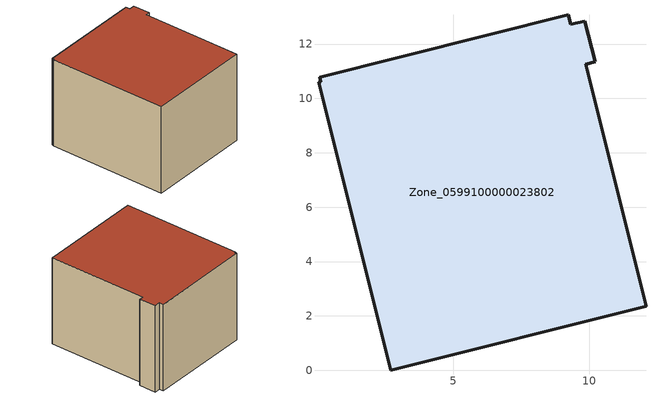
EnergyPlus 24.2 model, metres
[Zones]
Zone_0599100000023802
 floor ground (C_G): 0.09,10.78 9.22,13.08 9.32,12.72 9.83,12.84 10.21,11.35 9.87,11.26 12.08,2.36 2.7,0 0.04,10.59 0.13,10.61 z0
 wall outside (C_F): 9.87,11.26 10.21,11.35 9.83,12.84 9.32,12.72 9.22,13.08 0.09,10.78 0.13,10.61 0.04,10.59 2.7,0 12.08,2.36 9.87,11.26 z0:8.21
 roof outside (C_R): 9.32,12.72 9.22,13.08 0.09,10.78 0.13,10.61 0.04,10.59 2.7,0 12.08,2.36 9.87,11.26 10.21,11.35 9.83,12.84 z8.21
[BUILDING]
Pand.0599100000023802: North Axis=0; Terrain=City; Loads Convergence Tolerance Value=0.04; Temperature Convergence Tolerance Value=0.4; Solar Distribution=FullExterior; Maximum Number of Warmup Days=25; Minimum Number of Warmup Days=1
[Site:Location]
Rotterdam.The.Hague.AP_ZH_NLD Design_Conditions: Latitude=51.96; Longitude=4.45; Time Zone=1; Elevation=-4.5
[SITE:GROUNDTEMPERATURE:BUILDINGSURFACE]
18, 18, 18, 18, 18, 18, 18, 18, 18, 18, 18, 18
[MATERIAL] Thermal Absorptance=0.9; Solar Absorptance=0.7; Visible Absorptance=0.7
Name | Roughness | Thickness | Conductivity | Density | Specific Heat
G.TC.1946-1964 | MediumSmooth | 0.15 | 1 | 540 | 1210
F.TC.1946-1964 | Rough | 0.3 | 0.857143 | 1920 | 840
R.TC.1946-1964 | MediumRough | 0.2 | 0.235294 | 1500 | 1000
[CONSTRUCTION]
C_G: G.TC.1946-1964
C_F: F.TC.1946-1964
C_R: R.TC.1946-1964
[ZONE]
Zone_0599100000023802: Type=1; Multiplier=1; Ceiling Height=Autocalculate; Volume=Autocalculate; Floor Area=autocalculate; Part of Total Floor Area=Yes
[ZONEINFILTRATION:DESIGNFLOWRATE]
Infil_Zone_0599100000023802: Zone or ZoneList or Space or SpaceList=Zone_0599100000023802; Schedule=AlwaysOn; Design Flow Rate Calculation Method=Flow/Area; Flow Rate per Floor Area=0.003; Constant Term Coefficient=1; Temperature Term Coefficient=0; Velocity Term Coefficient=0; Velocity Squared Term Coefficient=0
[HVACTEMPLATE:ZONE:IDEALLOADSAIRSYSTEM]
Zone_0599100000023802: Maximum Heating Supply Air Temperature=50; Minimum Cooling Supply Air Temperature=13; Maximum Heating Supply Air Humidity Ratio=0.0156; Minimum Cooling Supply Air Humidity Ratio=0.0077; Heating Limit=NoLimit; Cooling Limit=NoLimit; Dehumidification Control Type=ConstantSensibleHeatRatio; Cooling Sensible Heat Ratio=0.7; Dehumidification Setpoint=60; Humidification Control Type=None; Humidification Setpoint=30; Outdoor Air Method=None; Outdoor Air Flow Rate per Person=0.00944; Outdoor Air Flow Rate per Zone Floor Area=0; Outdoor Air Flow Rate per Zone=0; Demand Controlled Ventilation Type=None; Outdoor Air Economizer Type=NoEconomizer; Heat Recovery Type=None; Sensible Heat Recovery Effectiveness=0.7; Latent Heat Recovery Effectiveness=0.65
[ZONECONTROL:THERMOSTAT]
ThermostatControl_Zone_0599100000023802: Zone or ZoneList=Zone_0599100000023802; Control Type Schedule=DualSetpointControlType; Control 1=Thermostat_Zone_0599100000023802; Temperature Difference Between Cutout And Setpoint=0
[THERMOSTATSETPOINT:DUALSETPOINT]
Thermostat_Zone_0599100000023802: Heating Setpoint Temperature Schedule=HeatingSetpoint_Zone_0599100000023802; Cooling Setpoint Temperature Schedule=CoolingSetpoint_Zone_0599100000023802
[SCHEDULE:COMPACT]
HeatingSetpoint_Zone_0599100000023802: Through: 12/31, For: AllDays, Until: 24:00, 21
CoolingSetpoint_Zone_0599100000023802: Through: 12/31, For: AllDays, Until: 24:00, 24
DualSetpointControlType: Through: 12/31, For: AllDays, Until: 24:00, 4
AlwaysOn: Through: 12/31, For: AllDays, Until: 24:00, 1
